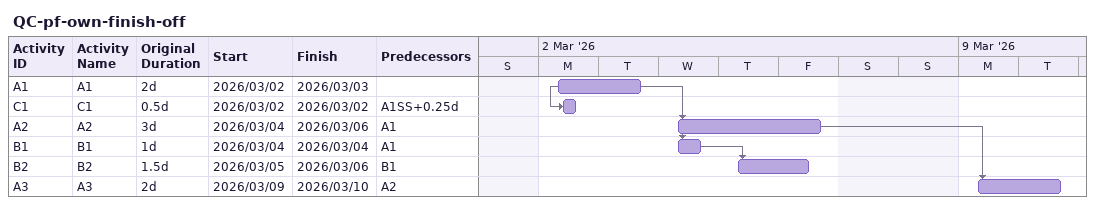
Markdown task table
QC-pf-own-finish-off

| ID | Task | Original duration | Start | Finish | Predecessors |
|---|---|---|---|---|---|
| A1 | A1 | 2d | 2026-03-02 | 2026-03-03 |  |
| C1 | C1 | 0.5d | 2026-03-02 | 2026-03-02 | A1SS+0.25d |
| A2 | A2 | 3d | 2026-03-04 | 2026-03-06 | A1 |
| B1 | B1 | 1d | 2026-03-04 | 2026-03-04 | A1 |
| B2 | B2 | 1.5d | 2026-03-05 | 2026-03-06 | B1 |
| A3 | A3 | 2d | 2026-03-09 | 2026-03-10 | A2 |
